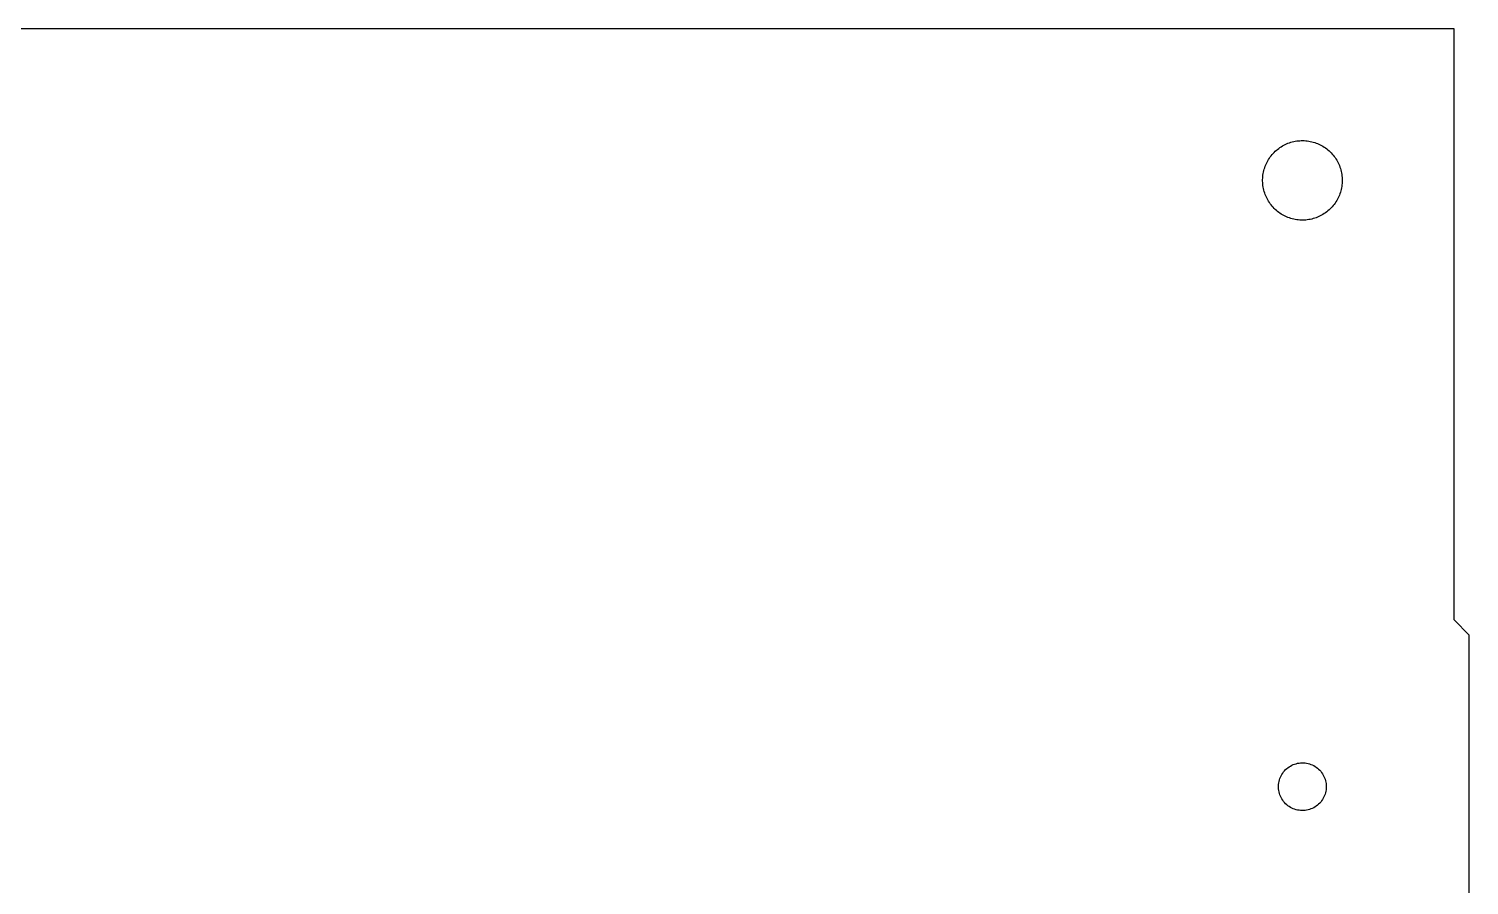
# Model space of a CAD drawing. Header units: metres. Extents: x -189 to 21, y -63 to 50.
# Drawn here: x -84 to 11, y -6.5 to 50 of the extents above; entities that cross this region are included whole.
import ezdxf

# ---------------------------------------------------------------- set-up
doc = ezdxf.new("R2010")
doc.units = ezdxf.units.M

msp = doc.modelspace()

# ---------------------------------------------------------------- linework, layer by layer
for p, q in [((10, 50), (-189, 50)), ((10, 11), (10, 50)), ((-1.93394, 41.7749), (-1.86496, 41.8473)), ((-1.86496, 41.8473), (-1.79329, 41.9169)), ((-1.79329, 41.9169), (-1.71901, 41.9838)), ((-1.71901, 41.9838), (-1.64223, 42.0478)), ((-1.64223, 42.0478), (-1.56308, 42.1089)), ((-1.56308, 42.1089), (-1.48166, 42.1669)), ((-1.48166, 42.1669), (-1.39809, 42.2217)), ((-1.39809, 42.2217), (-1.3125, 42.2733)), ((-1.3125, 42.2733), (-1.22499, 42.3216)), ((-1.22499, 42.3216), (-1.13573, 42.3666)), ((-1.13573, 42.3666), (-1.0448, 42.4081)), ((-1.0448, 42.4081), (-0.952362, 42.4461)), ((-0.952362, 42.4461), (-0.858551, 42.4806)), ((-0.858551, 42.4806), (-0.763489, 42.5115)), ((-0.763489, 42.5115), (-0.667313, 42.5388)), ((-0.667313, 42.5388), (-0.570175, 42.5623)), ((-0.570175, 42.5623), (-0.472214, 42.5822)), ((-0.472214, 42.5822), (-0.373566, 42.5983)), ((-0.373566, 42.5983), (-0.274384, 42.6106)), ((-0.274384, 42.6106), (-0.174789, 42.6192)), ((-0.174789, 42.6192), (-0.074951, 42.6239)), ((-0.074951, 42.6239), (0.024979, 42.6249)), ((0.024979, 42.6249), (0.124893, 42.622)), ((0.124893, 42.622), (0.224625, 42.6154)), ((0.224625, 42.6154), (0.324036, 42.6049)), ((0.324036, 42.6049), (0.422974, 42.5907)), ((0.422974, 42.5907), (0.521286, 42.5727)), ((0.521286, 42.5727), (0.618866, 42.551)), ((0.618866, 42.551), (0.71553, 42.5256)), ((0.71553, 42.5256), (0.811157, 42.4965)), ((0.811157, 42.4965), (0.905624, 42.4638)), ((0.905624, 42.4638), (0.998764, 42.4276)), ((0.998764, 42.4276), (1.09045, 42.3878)), ((1.09045, 42.3878), (1.18057, 42.3445)), ((1.18057, 42.3445), (1.26897, 42.2979)), ((1.26897, 42.2979), (1.35553, 42.2479)), ((1.35553, 42.2479), (1.44014, 42.1947)), ((1.44014, 42.1947), (1.52264, 42.1383)), ((1.52264, 42.1383), (1.60294, 42.0787)), ((1.60294, 42.0787), (1.68092, 42.0162)), ((1.68092, 42.0162), (1.75645, 41.9507)), ((1.75645, 41.9507), (1.82945, 41.8825)), ((1.82945, 41.8825), (1.8998, 41.8114)), ((1.8998, 41.8114), (1.96738, 41.7378)), ((-2.48868, 40.8349), (-2.45509, 40.929)), ((-2.45509, 40.929), (-2.41794, 41.0218)), ((-2.41794, 41.0218), (-2.37729, 41.1131)), ((-2.37729, 41.1131), (-2.33319, 41.2028)), ((-2.33319, 41.2028), (-2.28571, 41.2908)), ((-2.28571, 41.2908), (-2.23491, 41.3769)), ((-2.23491, 41.3769), (-2.18086, 41.461)), ((-2.18086, 41.461), (-2.12366, 41.5429)), ((-2.12366, 41.5429), (-2.06339, 41.6227)), ((-2.06339, 41.6227), (-2.00011, 41.7)), ((-2.00011, 41.7), (-1.93394, 41.7749)), ((1.96738, 41.7378), (2.03212, 41.6617)), ((2.03212, 41.6617), (2.0939, 41.5831)), ((2.0939, 41.5831), (2.15265, 41.5022)), ((2.15265, 41.5022), (2.20828, 41.4192)), ((2.20828, 41.4192), (2.26071, 41.3341)), ((2.26071, 41.3341), (2.30986, 41.247)), ((2.30986, 41.247), (2.35567, 41.1582)), ((2.35567, 41.1582), (2.39806, 41.0677)), ((2.39806, 41.0677), (2.43695, 40.9756)), ((2.43695, 40.9756), (2.47234, 40.8821)), ((2.47234, 40.8821), (2.50412, 40.7874)), ((-2.62451, 40.05), (-2.62071, 40.1499)), ((-2.62451, 39.95), (-2.62451, 40.05)), ((-2.62071, 39.8501), (-2.62451, 39.95)), ((-2.62071, 40.1499), (-2.61311, 40.2495)), ((-2.61311, 40.2495), (-2.60172, 40.3488)), ((-2.60172, 40.3488), (-2.58655, 40.4476)), ((-2.58655, 40.4476), (-2.56763, 40.5458)), ((-2.56763, 40.5458), (-2.545, 40.6431)), ((-2.545, 40.6431), (-2.51866, 40.7395)), ((-2.51866, 40.7395), (-2.48868, 40.8349)), ((2.50412, 40.7874), (2.53229, 40.6915)), ((2.53229, 40.6915), (2.55678, 40.5945)), ((2.55678, 40.5945), (2.57756, 40.4968)), ((2.57756, 40.4968), (2.5946, 40.3983)), ((2.5946, 40.3983), (2.60788, 40.2992)), ((2.60788, 40.2992), (2.61739, 40.1997)), ((2.61739, 40.1997), (2.62309, 40.0999)), ((2.62309, 39.9001), (2.61739, 39.8003)), ((2.62309, 40.0999), (2.625, 40)), ((2.625, 40), (2.62309, 39.9001)), ((-2.61311, 39.7505), (-2.62071, 39.8501)), ((-2.60172, 39.6512), (-2.61311, 39.7505)), ((-2.58655, 39.5524), (-2.60172, 39.6512)), ((-2.56763, 39.4542), (-2.58655, 39.5524)), ((-2.545, 39.3569), (-2.56763, 39.4542)), ((-2.51866, 39.2604), (-2.545, 39.3569)), ((-2.48868, 39.1651), (-2.51866, 39.2604)), ((-2.45509, 39.071), (-2.48868, 39.1651)), ((-2.41794, 38.9782), (-2.45509, 39.071)), ((-2.37729, 38.8868), (-2.41794, 38.9782)), ((2.43695, 39.0244), (2.39806, 38.9323)), ((2.47234, 39.1179), (2.43695, 39.0244)), ((2.50412, 39.2126), (2.47234, 39.1179)), ((2.53229, 39.3085), (2.50412, 39.2126)), ((2.55678, 39.4054), (2.53229, 39.3085)), ((2.57756, 39.5032), (2.55678, 39.4054)), ((2.5946, 39.6017), (2.57756, 39.5032)), ((2.60788, 39.7008), (2.5946, 39.6017)), ((2.61739, 39.8003), (2.60788, 39.7008)), ((-2.33319, 38.7971), (-2.37729, 38.8868)), ((-2.28571, 38.7092), (-2.33319, 38.7971)), ((-2.23491, 38.6231), (-2.28571, 38.7092)), ((-2.18086, 38.539), (-2.23491, 38.6231)), ((-2.12366, 38.4571), (-2.18086, 38.539)), ((-2.06339, 38.3773), (-2.12366, 38.4571)), ((-2.00011, 38.2999), (-2.06339, 38.3773)), ((-1.93394, 38.225), (-2.00011, 38.2999)), ((-1.86496, 38.1527), (-1.93394, 38.225)), ((-1.79329, 38.083), (-1.86496, 38.1527)), ((-1.71901, 38.0161), (-1.79329, 38.083)), ((-1.64223, 37.9521), (-1.71901, 38.0161)), ((1.75645, 38.0492), (1.68092, 37.9838)), ((1.82945, 38.1175), (1.75645, 38.0492)), ((1.8998, 38.1885), (1.82945, 38.1175)), ((1.96738, 38.2622), (1.8998, 38.1885)), ((2.03212, 38.3383), (1.96738, 38.2622)), ((2.0939, 38.4169), (2.03212, 38.3383)), ((2.15265, 38.4978), (2.0939, 38.4169)), ((2.20828, 38.5808), (2.15265, 38.4978)), ((2.26071, 38.6659), (2.20828, 38.5808)), ((2.30986, 38.7529), (2.26071, 38.6659)), ((2.35567, 38.8418), (2.30986, 38.7529)), ((2.39806, 38.9323), (2.35567, 38.8418)), ((-1.56308, 37.8911), (-1.64223, 37.9521)), ((-1.48166, 37.8331), (-1.56308, 37.8911)), ((-1.39809, 37.7783), (-1.48166, 37.8331)), ((-1.3125, 37.7267), (-1.39809, 37.7783)), ((-1.22499, 37.6784), (-1.3125, 37.7267)), ((-1.13573, 37.6334), (-1.22499, 37.6784)), ((-1.0448, 37.5919), (-1.13573, 37.6334)), ((-0.952362, 37.5538), (-1.0448, 37.5919)), ((-0.858551, 37.5194), (-0.952362, 37.5538)), ((-0.763489, 37.4885), (-0.858551, 37.5194)), ((-0.667313, 37.4612), (-0.763489, 37.4885)), ((-0.570175, 37.4377), (-0.667313, 37.4612)), ((-0.472214, 37.4178), (-0.570175, 37.4377)), ((-0.373566, 37.4017), (-0.472214, 37.4178)), ((-0.274384, 37.3894), (-0.373566, 37.4017)), ((-0.174789, 37.3808), (-0.274384, 37.3894)), ((-0.074951, 37.3761), (-0.174789, 37.3808)), ((0.024979, 37.3751), (-0.074951, 37.3761)), ((0.124893, 37.378), (0.024979, 37.3751)), ((0.224625, 37.3846), (0.124893, 37.378)), ((0.324036, 37.3951), (0.224625, 37.3846)), ((0.422974, 37.4093), (0.324036, 37.3951)), ((0.521286, 37.4273), (0.422974, 37.4093)), ((0.618866, 37.449), (0.521286, 37.4273)), ((0.71553, 37.4744), (0.618866, 37.449)), ((0.811157, 37.5035), (0.71553, 37.4744)), ((0.905624, 37.5362), (0.811157, 37.5035)), ((0.998764, 37.5724), (0.905624, 37.5362)), ((1.09045, 37.6122), (0.998764, 37.5724)), ((1.18057, 37.6555), (1.09045, 37.6122)), ((1.26897, 37.7021), (1.18057, 37.6555)), ((1.35553, 37.7521), (1.26897, 37.7021)), ((1.44014, 37.8053), (1.35553, 37.7521)), ((1.52264, 37.8617), (1.44014, 37.8053)), ((1.60294, 37.9212), (1.52264, 37.8617)), ((1.68092, 37.9838), (1.60294, 37.9212)), ((11, 10), (10, 11)), ((11, -10), (11, 10)), ((-1.29729, 0.893112), (-1.23802, 0.973587)), ((-1.23802, 0.973587), (-1.17378, 1.05016)), ((-1.17378, 1.05016), (-1.10481, 1.12248)), ((-1.10481, 1.12248), (-1.0314, 1.19029)), ((-1.0314, 1.19029), (-0.953827, 1.25331)), ((-0.953827, 1.25331), (-0.872421, 1.31129)), ((-0.872421, 1.31129), (-0.787491, 1.36398)), ((-0.787491, 1.36398), (-0.699402, 1.41118)), ((-0.699402, 1.41118), (-0.60849, 1.4527)), ((-0.60849, 1.4527), (-0.515121, 1.48837)), ((-0.515121, 1.48837), (-0.419693, 1.51805)), ((-0.419693, 1.51805), (-0.322556, 1.54161)), ((-0.322556, 1.54161), (-0.224136, 1.55896)), ((-0.224136, 1.55896), (-0.124817, 1.57004)), ((-0.124817, 1.57004), (-0.024979, 1.5748)), ((-0.024979, 1.5748), (0.074936, 1.57321)), ((0.074936, 1.57321), (0.174561, 1.56529)), ((0.174561, 1.56529), (0.273483, 1.55107)), ((0.273483, 1.55107), (0.371307, 1.53059)), ((0.371307, 1.53059), (0.467636, 1.50397)), ((0.467636, 1.50397), (0.562088, 1.47127)), ((0.562088, 1.47127), (0.654266, 1.43266)), ((0.654266, 1.43266), (0.74382, 1.38828)), ((0.74382, 1.38828), (0.830368, 1.3383)), ((0.830368, 1.3383), (0.913589, 1.28294)), ((0.913589, 1.28294), (0.993118, 1.22243)), ((0.993118, 1.22243), (1.06865, 1.15697)), ((1.06865, 1.15697), (1.13988, 1.08687)), ((1.13988, 1.08687), (1.20651, 1.01239)), ((1.20651, 1.01239), (1.2683, 0.933823)), ((-1.5742, 0.049957), (-1.56786, 0.149704)), ((-1.5742, -0.049957), (-1.5742, 0.049957)), ((-1.56786, 0.149704), (-1.55521, 0.24884)), ((-1.55521, 0.24884), (-1.5363, 0.346985)), ((-1.5363, 0.346985), (-1.5112, 0.443726)), ((-1.5112, 0.443726), (-1.48001, 0.538681)), ((-1.48001, 0.538681), (-1.44286, 0.631454)), ((-1.44286, 0.631454), (-1.3999, 0.721695)), ((-1.3999, 0.721695), (-1.35132, 0.809036)), ((-1.35132, 0.809036), (-1.29729, 0.893112)), ((1.2683, 0.933823), (1.32497, 0.851501)), ((1.32497, 0.851501), (1.37631, 0.765747)), ((1.37631, 0.765747), (1.4221, 0.676926)), ((1.4221, 0.676926), (1.46217, 0.585358)), ((1.46217, 0.585358), (1.49635, 0.49144)), ((1.49635, 0.49144), (1.52451, 0.395554)), ((1.52451, 0.395554), (1.54652, 0.298065)), ((1.54652, 0.298065), (1.56232, 0.199371)), ((1.56232, 0.199371), (1.57182, 0.099884)), ((1.57182, 0.099884), (1.575, 0)), ((1.575, 0), (1.57182, -0.099884)), ((-1.56786, -0.149704), (-1.5742, -0.049957)), ((-1.55521, -0.24884), (-1.56786, -0.149704)), ((-1.5363, -0.346985), (-1.55521, -0.24884)), ((-1.5112, -0.443726), (-1.5363, -0.346985)), ((-1.48001, -0.538681), (-1.5112, -0.443726)), ((-1.44286, -0.631454), (-1.48001, -0.538681)), ((-1.3999, -0.721695), (-1.44286, -0.631454)), ((-1.35132, -0.809036), (-1.3999, -0.721695)), ((-1.29729, -0.893112), (-1.35132, -0.809036)), ((-1.23802, -0.973587), (-1.29729, -0.893112)), ((1.2683, -0.933823), (1.20651, -1.01239)), ((1.32497, -0.851501), (1.2683, -0.933823)), ((1.37631, -0.765747), (1.32497, -0.851501)), ((1.4221, -0.676926), (1.37631, -0.765747)), ((1.46217, -0.585358), (1.4221, -0.676926)), ((1.49635, -0.49144), (1.46217, -0.585358)), ((1.52451, -0.395554), (1.49635, -0.49144)), ((1.54652, -0.298065), (1.52451, -0.395554)), ((1.56232, -0.199371), (1.54652, -0.298065)), ((1.57182, -0.099884), (1.56232, -0.199371)), ((-1.17378, -1.05016), (-1.23802, -0.973587)), ((-1.10481, -1.12248), (-1.17378, -1.05016)), ((-1.0314, -1.19029), (-1.10481, -1.12248)), ((-0.953827, -1.25331), (-1.0314, -1.19029)), ((-0.872421, -1.31129), (-0.953827, -1.25331)), ((-0.787491, -1.36398), (-0.872421, -1.31129)), ((-0.699402, -1.41118), (-0.787491, -1.36398)), ((-0.60849, -1.4527), (-0.699402, -1.41118)), ((-0.515121, -1.48837), (-0.60849, -1.4527)), ((-0.419693, -1.51805), (-0.515121, -1.48837)), ((-0.322556, -1.54161), (-0.419693, -1.51805)), ((-0.224136, -1.55896), (-0.322556, -1.54161)), ((-0.124817, -1.57004), (-0.224136, -1.55896)), ((-0.024979, -1.5748), (-0.124817, -1.57004)), ((0.074936, -1.57321), (-0.024979, -1.5748)), ((0.174561, -1.56529), (0.074936, -1.57321)), ((0.273483, -1.55107), (0.174561, -1.56529)), ((0.371307, -1.53059), (0.273483, -1.55107)), ((0.467636, -1.50397), (0.371307, -1.53059)), ((0.562088, -1.47127), (0.467636, -1.50397)), ((0.654266, -1.43266), (0.562088, -1.47127)), ((0.74382, -1.38828), (0.654266, -1.43266)), ((0.830368, -1.3383), (0.74382, -1.38828)), ((0.913589, -1.28294), (0.830368, -1.3383)), ((0.993118, -1.22243), (0.913589, -1.28294)), ((1.06865, -1.15697), (0.993118, -1.22243)), ((1.13988, -1.08687), (1.06865, -1.15697)), ((1.20651, -1.01239), (1.13988, -1.08687))]:
    msp.add_line(p, q)

doc.saveas('drawing.dxf')
